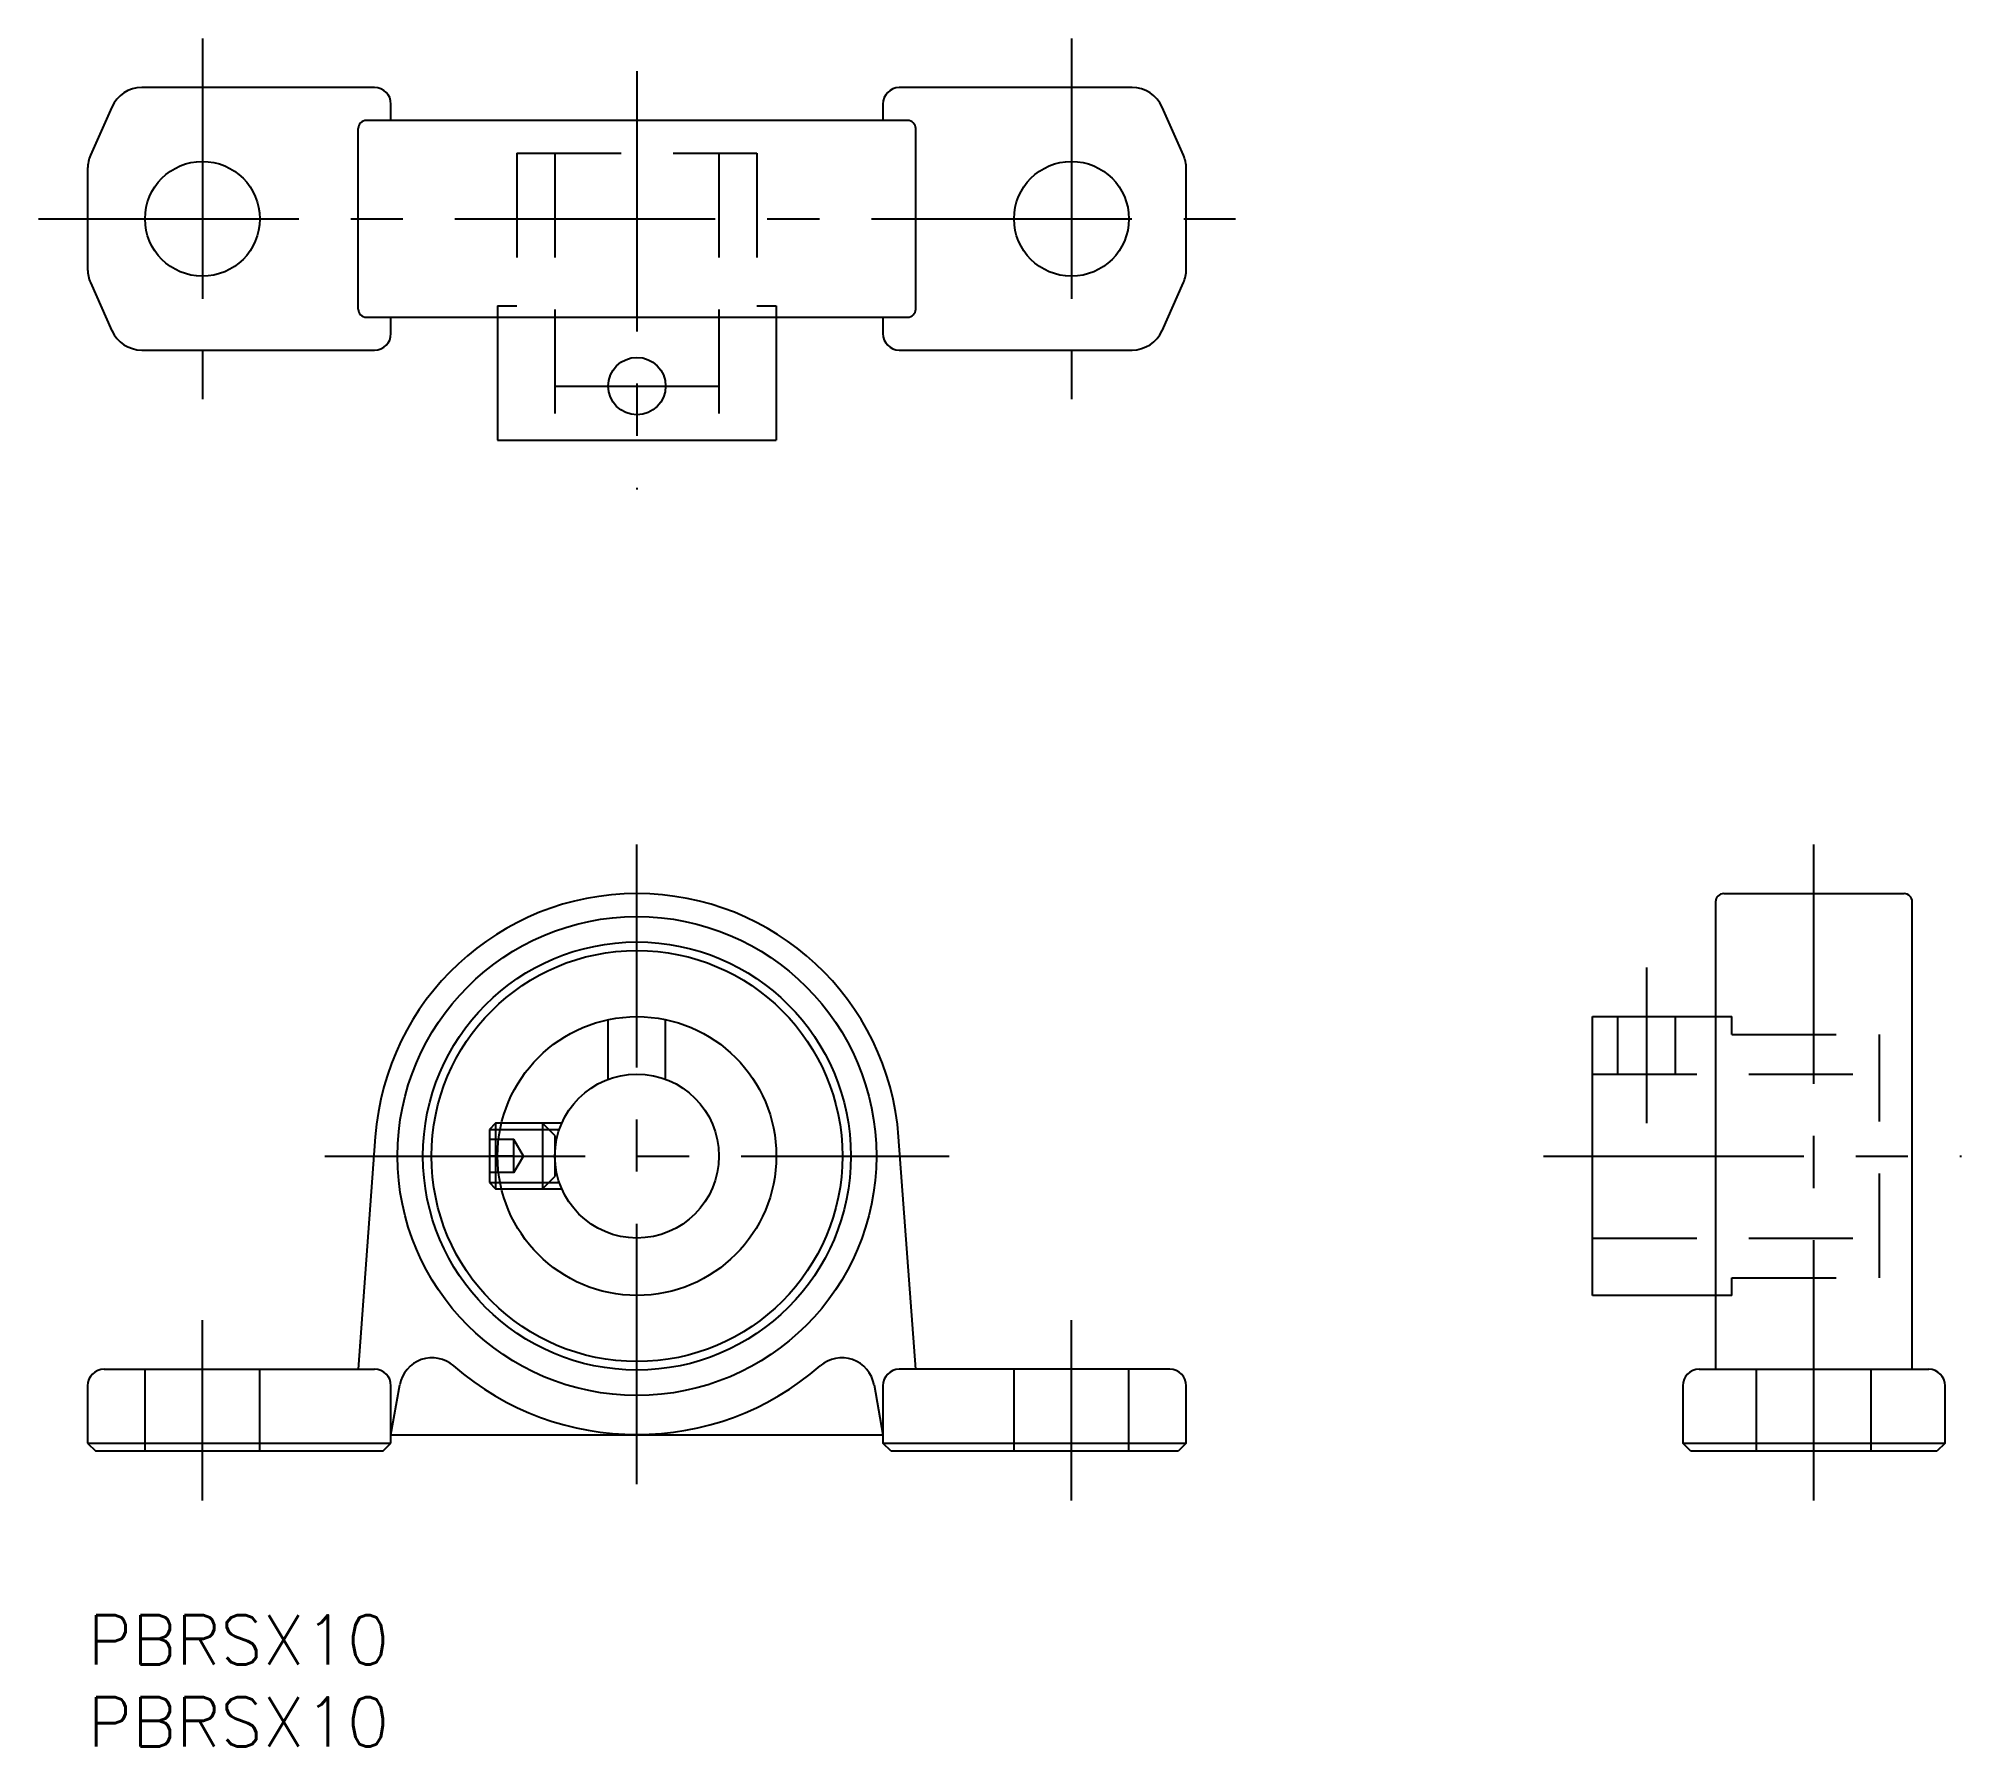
# Model space of a CAD drawing. Extents: x -3 to 114, y -8 to 96.
import ezdxf

# ---------------------------------------------------------------- set-up
doc = ezdxf.new("R2010")
doc.units = 0
doc.header["$LTSCALE"] = 0.5
doc.linetypes.add('CENTER', pattern=[50.8, 31.75, -6.35, 6.35, -6.35])
doc.linetypes.add('DASHED', pattern=[19.05, 12.7, -6.35])
for name, color, linetype in [('MSM_CENTER', 1, 'CENTER'), ('MSM_CONTINUOUS', 7, 'CONTINUOUS'), ('MSM_DASHED', 4, 'DASHED'), ('MSM_NARROW', 5, 'CONTINUOUS'), ('MSM_PART_NUMBER', 7, 'CONTINUOUS')]:
    doc.layers.add(name, color=color, linetype=linetype)
doc.styles.get("Standard").update_dxf_attribs({"font": 'txt.shx', "height": 3, "bigfont": 'bigfont.shx'})

# ---------------------------------------------------------------- blocks, each defined once
blk = doc.blocks.new('*U6')
at = {"layer": 'MSM_PART_NUMBER'}
blk.add_text('PBRSX10', height=3, dxfattribs=at).set_placement((0, -3))
blk = doc.blocks.new('*U7')
at = {"layer": 'MSM_PART_NUMBER'}
blk.add_text('PBRSX10', height=3, dxfattribs=at).set_placement((0, -8))

msp = doc.modelspace()

# ---------------------------------------------------------------- linework, layer by layer
at = {"layer": 'MSM_CENTER'}
for p, q in [((7, 96.14), (7, 74.14)), ((60, 96.14), (60, 74.14)), ((33.5, 94.14), (33.5, 68.64)), ((-3, 85.14), (70, 85.14)), ((28.5, 74.94), (38.5, 74.94)), ((33.5, 8), (33.5, 47)), ((105.28, 7), (105.28, 47)), ((95.08, 30), (95.08, 39.5)), ((14.46, 28), (52.54, 28)), ((88.78, 28), (114.28, 28)), ((7, 7), (7, 18)), ((60, 7), (60, 18))]:
    msp.add_line(p, q, dxfattribs=at)
at = {"layer": 'MSM_CONTINUOUS'}
for p, q in [((17.5, 93.14), (3.3, 93.14)), ((63.7, 93.14), (49.5, 93.14)), ((1.47, 91.95), (0.17, 89.02)), ((18.5, 91.14), (18.5, 92.14)), ((48.5, 92.14), (48.5, 91.14)), ((66.83, 89.02), (65.53, 91.95)), ((16.5, 79.64), (16.5, 90.64)), ((50, 91.14), (17, 91.14)), ((50.5, 79.64), (50.5, 90.64)), ((0, 88.21), (0, 82.06)), ((67, 82.06), (67, 88.21)), ((0.17, 81.25), (1.47, 78.32)), ((65.53, 78.32), (66.83, 81.25)), ((17, 79.14), (50, 79.14)), ((18.5, 78.14), (18.5, 79.14)), ((25, 79.14), (25, 71.64)), ((42, 79.14), (42, 71.64)), ((48.5, 79.14), (48.5, 78.14)), ((3.3, 77.14), (17.5, 77.14)), ((49.5, 77.14), (63.7, 77.14)), ((25, 71.64), (42, 71.64)), ((99.28, 43.5), (99.28, 15)), ((99.78, 44), (110.78, 44)), ((111.28, 15), (111.28, 43.5)), ((91.78, 19.5), (91.78, 36.5)), ((91.78, 36.5), (99.28, 36.5)), ((24.88, 30), (24.5, 29.62)), ((24.5, 29.62), (24.5, 26.38)), ((24.88, 30), (24.88, 26)), ((25.24, 30), (24.88, 30)), ((17.54, 29.17), (16.5, 15)), ((50.5, 15), (49.46, 29.17)), ((24.5, 26.38), (24.88, 26)), ((24.88, 26), (25.24, 26)), ((99.28, 19.5), (91.78, 19.5)), ((1, 15), (2.39, 15)), ((2.39, 15), (17.5, 15)), ((64.61, 15), (49.5, 15)), ((66, 15), (64.61, 15)), ((98.28, 15), (101.8, 15)), ((101.8, 15), (112.28, 15)), ((0, 14), (0, 10.5)), ((18.5, 11), (19.04, 14.05)), ((18.5, 10.5), (18.5, 14)), ((47.96, 14.05), (48.5, 11)), ((48.5, 14), (48.5, 10.5)), ((67, 10.5), (67, 14)), ((97.28, 14), (97.28, 10.5)), ((113.28, 10.5), (113.28, 14)), ((18.5, 11), (48.5, 11)), ((0, 10.5), (0.5, 10)), ((0, 10.5), (18.5, 10.5)), ((18, 10), (0.5, 10)), ((18, 10), (18.5, 10.5)), ((49, 10), (48.5, 10.5)), ((48.5, 10.5), (67, 10.5)), ((66.5, 10), (49, 10)), ((67, 10.5), (66.5, 10)), ((97.78, 10), (97.28, 10.5)), ((97.28, 10.5), (113.28, 10.5)), ((112.78, 10), (97.78, 10)), ((113.28, 10.5), (112.78, 10))]:
    msp.add_line(p, q, dxfattribs=at)
for centre, radius in [((7, 85.14), 3.5), ((60, 85.14), 3.5), ((33.5, 74.94), 1.75), ((33.5, 28), 14.6), ((33.5, 28), 13.05), ((33.5, 28), 12.53), ((33.5, 28), 8.5), ((33.5, 28), 5)]:
    msp.add_circle(centre, radius, dxfattribs=at)
for centre, radius, start, end in [((3.3, 91.14), 2, 90, 156.0375), ((17.5, 92.14), 1, 0, 90), ((49.5, 92.14), 1, 90, 180), ((63.7, 91.14), 2, 23.9625, 90), ((17, 90.64), 0.5, 90, 180), ((50, 90.64), 0.5, 0, 90), ((2, 88.21), 2, 156.0375, 180), ((65, 88.21), 2, 0, 23.9625), ((2, 82.06), 2, 180, 203.9625), ((65, 82.06), 2, 336.0375, 0), ((17, 79.64), 0.5, 180, 270), ((50, 79.64), 0.5, 270, 0), ((3.3, 79.14), 2, 203.9625, 270), ((17.5, 78.14), 1, 270, 0), ((49.5, 78.14), 1, 180, 270), ((63.7, 79.14), 2, 270, 336.0375), ((33.5, 28), 16, 4.2091, 175.7909), ((99.78, 43.5), 0.5, 90, 180), ((110.78, 43.5), 0.5, 0, 90), ((21.01, 13.7), 2, 48.8883, 170), ((45.99, 13.7), 2, 10, 131.1117), ((1, 14), 1, 90, 180), ((17.5, 14), 1, 0, 90), ((33.5, 28.02), 17, 228.8883, 311.1117), ((49.5, 14), 1, 90, 180), ((66, 14), 1, 0, 90), ((98.28, 14), 1, 90, 180), ((112.28, 14), 1, 0, 90)]:
    msp.add_arc(centre, radius, start, end, dxfattribs=at)
at = {"layer": 'MSM_DASHED'}
for p, q in [((26.18, 89.14), (40.82, 89.14)), ((26.18, 89.14), (26.18, 79.84)), ((28.5, 89.14), (28.5, 71.64)), ((38.5, 89.14), (38.5, 71.64)), ((40.82, 89.14), (40.82, 79.84)), ((25, 79.84), (25, 79.14)), ((25, 79.84), (26.18, 79.84)), ((40.82, 79.84), (42, 79.84)), ((42, 79.84), (42, 79.14)), ((93.33, 33), (93.33, 36.5)), ((96.83, 33), (96.83, 36.5)), ((99.28, 36.5), (100.28, 36.5)), ((100.28, 35.42), (100.28, 36.5)), ((31.75, 32.68), (31.75, 36.32)), ((35.25, 32.68), (35.25, 36.32)), ((100.28, 35.42), (109.28, 35.42)), ((109.28, 20.58), (109.28, 35.42)), ((91.78, 33), (109.28, 33)), ((25.16, 29.62), (28.77, 29.62)), ((28.92, 30), (25.24, 30)), ((28.5, 29.25), (27.75, 30)), ((27.75, 30), (27.75, 26)), ((26, 29), (24.5, 29)), ((26, 27), (26, 29)), ((26.58, 28), (26, 29)), ((28.5, 29.25), (28.5, 26.75)), ((26, 28), (24.5, 28)), ((26, 27), (24.5, 27)), ((26, 27), (26.58, 28)), ((25.16, 26.38), (28.77, 26.38)), ((25.24, 26), (28.92, 26)), ((27.75, 26), (28.5, 26.75)), ((91.78, 23), (109.28, 23)), ((100.28, 19.5), (100.28, 20.58)), ((100.28, 20.58), (109.28, 20.58)), ((100.28, 19.5), (99.28, 19.5)), ((3.5, 10), (3.5, 15)), ((10.5, 10), (10.5, 15)), ((56.5, 10), (56.5, 15)), ((63.5, 10), (63.5, 15)), ((101.78, 10), (101.78, 15)), ((108.78, 10), (108.78, 15))]:
    msp.add_line(p, q, dxfattribs=at)
at = {"layer": 'MSM_NARROW'}
for p, q in [((24.5, 29.62), (25.16, 29.62)), ((24.5, 26.38), (25.16, 26.38))]:
    msp.add_line(p, q, dxfattribs=at)

# ---------------------------------------------------------------- block references
at = {"layer": 'MSM_CONTINUOUS'}
for name in ['*U6', '*U7']:
    msp.add_blockref(name, (0, 0), dxfattribs=at)

doc.saveas('drawing.dxf')
